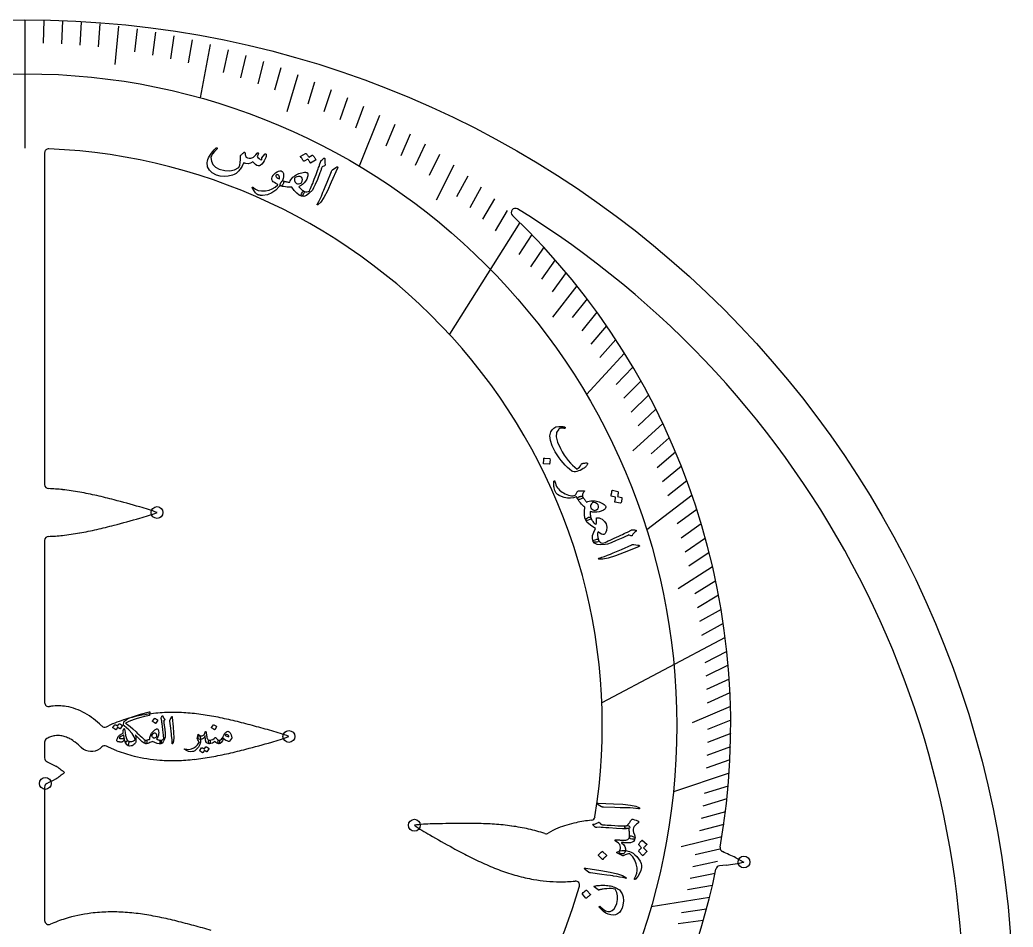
# Model space of a CAD drawing. Header units: millimetres. Extents: x -60 to 60, y -60 to 60.
# Drawn here: x -0.3 to 60, y 4.9 to 60 of the extents above; entities that cross this region are included whole.
import ezdxf

# ---------------------------------------------------------------- set-up
doc = ezdxf.new("R2010")
doc.units = ezdxf.units.MM
for name, color, linetype in [('CUT_INNER', 6, 'Continuous'), ('CUT_OUTER', 1, 'Continuous'), ('ENGRAVE', 7, 'Continuous'), ('ENGRAVE_FINE', 8, 'Continuous'), ('TEXT', 5, 'Continuous')]:
    doc.layers.add(name, color=color, linetype=linetype)

msp = doc.modelspace()

# ---------------------------------------------------------------- linework, layer by layer
at = {"layer": 'CUT_INNER'}
for points in [[(1.2, 51.92), (1.2, 31.784)], [(1.2, 28.386), (1.2, 18.548)], [(4.635, 17.152), (4.664, 17.123)], [(4.954, 17.077), (5.069, 17.135)], [(1.2, 16.141), (1.2, 15.182)], [(3.428, 15.817), (3.424, 15.821)], [(5.591, 15.621), (5.077, 15.834), (5.069, 15.838), (4.954, 15.896)], [(1.361, 14.948), (1.874, 14.688), (1.879, 14.685)], [(1.2, 13.416), (1.2, 5.314)], [(43.171, 9.121), (43.65, 8.864), (43.655, 8.861)], [(42.573, 8.678), (42.172, 8.626)]]:
    msp.add_lwpolyline(points, dxfattribs=at)
for centre, radius, start, end in [((1.45, 51.92), 0.25, 87.71484, 180), ((0, 17.146), 35.054, 350.90759, 87.61338), ((29.78, 48.308), 0.25, 58.18359, 226.23047), ((0, 0), 57, 356.13355, 58.34709), ((0.001, 17.146), 42.853, 350.08117, 46.30094), ((1.45, 31.784), 0.25, 180, 267.31885), ((1.125, 21.41), 10.13, 83.41157, 88.22559), ((0.548, 15.781), 15.787, 79.85011, 83.67517), ((-0.571, 9.535), 22.133, 77.09459, 79.85022), ((-3.528, -3.395), 35.397, 75.36449, 77.10272), ((-13.041, -39.692), 72.92, 74.06346, 75.33848), ((4.674, 21.594), 9.127, 68.47737, 75.36249), ((-11.97, 95.946), 68.86, 284.62262, 285.97289), ((4.671, 38.584), 9.136, 284.63424, 291.52094), ((-0.566, 50.61), 22.108, 280.13877, 282.90049), ((-3.52, 63.531), 35.362, 282.89233, 284.63395), ((1.45, 28.386), 0.25, 92.68115, 180), ((1.125, 38.745), 10.114, 271.77303, 276.56737), ((0.55, 44.371), 15.77, 276.30534, 280.13886), ((1.45, 18.548), 0.25, 180, 281.36472), ((1.751, 17.068), 1.26, 96.44498, 101.53175), ((2.015, 15.327), 3.02, 80.50577, 97.71281), ((1.977, 15.107), 3.244, 69.82684, 80.47906), ((1.806, 14.648), 3.733, 60.43645, 69.79708), ((1.404, 13.94), 4.548, 52.52104, 60.42873), ((0.721, 13.044), 5.675, 46.38368, 52.55797), ((8.648, 9.24), 8.669, 106.95333, 114.38562), ((8.877, 8.504), 9.44, 97.25497, 106.98196), ((8.952, 7.898), 10.05, 91.27803, 97.24452), ((8.977, 6.599), 11.349, 85.98873, 91.25772), ((8.8, 4.11), 13.845, 81.6334, 85.97577), ((8.13, -0.434), 18.438, 78.33809, 81.62943), ((6.311, -9.259), 27.448, 76.10963, 78.34206), ((4.841, 17.3), 0.25, 225.0589, 296.91175), ((1.487, -28.814), 47.589, 74.82827, 76.1237), ((-6.262, -57.647), 77.446, 74.07594, 74.87841), ((1.45, 16.141), 0.25, 116.67893, 180), ((2.1, 14.949), 1.608, 109.59815, 118.28821), ((2.05, 15.114), 1.435, 99.28339, 109.94799), ((2.015, 15.318), 1.228, 81.94992, 99.18603), ((1.986, 15.142), 1.407, 70.84318, 81.81367), ((1.832, 14.702), 1.873, 61.08236, 70.79584), ((1.446, 14.002), 2.672, 52.9133, 61.09578), ((12.677, 24.986), 9.136, 284.63424, 291.52094), ((12.68, 7.996), 9.127, 68.47737, 75.36249), ((0.587, 12.872), 4.092, 46.11468, 52.86165), ((4.029, 16.487), 0.9, 228.08375, 306.22439), ((4.133, 16.359), 0.736, 305.60407, 316.18444), ((4.841, 15.673), 0.25, 63.08825, 135.0589), ((4.486, 49.932), 35.362, 282.89233, 284.63395), ((-3.964, 82.347), 68.86, 284.62262, 285.97289), ((1.45, 15.182), 0.25, 180, 241.89444), ((8.803, 24.188), 9.149, 249.44947, 256.29316), ((8.899, 24.583), 9.556, 256.29446, 265.80741), ((8.928, 27.42), 12.396, 271.45891, 276.29686), ((8.556, 30.773), 15.77, 276.30534, 280.13886), ((7.44, 37.012), 22.108, 280.13877, 282.90049), ((-2804.579, -5923.109), 6567.635, 64.7076199, 64.7079005), ((-2.419, 8.334), 7.669, 51.06273, 55.91101), ((8.978, 25.6), 10.576, 265.78243, 271.44162), ((-3.221, 23.31), 10.692, 295.20608, 298.48825), ((-1.758, 19.37), 6.558, 303.67826, 309.348), ((1.45, 13.416), 0.25, 118.10556, 180), ((34.367, 11.645), 0.25, 276.94079, 351.03516), ((24.835, 2.027), 9.148, 90.57398, 97.45201), ((28.96, 18.52), 9.127, 234.41451, 241.29997), ((27.039, -57.648), 68.86, 90.56012, 91.91039), ((26.718, -24.151), 35.362, 88.82983, 90.57145), ((26.992, -10.9), 22.108, 86.07627, 88.83799), ((27.426, -4.576), 15.77, 82.24284, 86.07636), ((27.879, -1.234), 12.396, 77.39641, 82.23436), ((28.297, 0.64), 10.477, 71.77096, 77.3923), ((35.215, 4.882), 6.686, 115.29437, 120.96412), ((34.993, 3.968), 7.441, 101.84445, 110.73036), ((35.168, 3.448), 7.986, 95.53544, 102.309), ((61.035, 73.665), 72.92, 240.00096, 241.27598), ((31.647, 10.83), 0.25, 253.15411, 300.88531), ((42.988, 40.767), 35.397, 241.30199, 243.04022), ((42.46, 9.721), 0.25, 169.98519, 245.83961), ((36.977, 28.943), 22.133, 243.03209, 245.78772), ((25.882, -27.657), 40.639, 64.82316, 66.08288), ((34.375, 23.156), 15.787, 245.78761, 249.61267), ((42.203, 8.378), 0.25, 97.28539, 168.22266), ((41.586, 17.77), 9.146, 276.19869, 283.07791), ((0.001, 17.145), 42.854, 271.92695, 348.26544), ((33.196, 19.989), 12.408, 249.62106, 254.44958), ((32.704, 18.232), 10.583, 254.46676, 260.11785), ((0, 17.145), 35.054, 272.38655, 343.84304), ((32.538, 17.292), 9.629, 260.12734, 269.56409), ((32.556, 15.609), 7.946, 269.34316, 276.16108), ((33.43, 7.46), 0.25, 344.00391, 94.73438), ((5.202, -3.612), 9.44, 97.25497, 106.98196), ((5.278, -4.217), 10.05, 91.27803, 97.24452), ((5.303, -5.516), 11.349, 85.98873, 91.25772), ((5.125, -8.006), 13.845, 81.6334, 85.97577), ((4.455, -12.55), 18.438, 78.33809, 81.62943), ((2.636, -21.374), 27.448, 76.10963, 78.34206), ((1.45, 5.314), 0.25, 180, 292.47879), ((4.596, -1.766), 7.497, 106.66841, 114.00626), ((-2.188, -40.929), 47.589, 74.82827, 76.1237), ((-9.936, -69.763), 77.446, 74.07594, 74.87841)]:
    msp.add_arc(centre, radius, start, end, dxfattribs=at)
at = {"layer": 'CUT_OUTER'}
msp.add_circle((0, 0), 60, dxfattribs=at)
at = {"layer": 'ENGRAVE'}
for points in [[(0, 60), (0, 52.2)], [(11.254, 58.496), (10.633, 55.269)], [(21.526, 54.202), (20.302, 51.12)], [(30.049, 47.7), (25.771, 40.908)], [(36.402, 39.759), (34.097, 37.242)], [(40.503, 31.147), (37.752, 29.032)], [(42.519, 22.498), (35.027, 18.534)], [(42.758, 14.263), (39.375, 13.134)], [(41.566, 6.717), (38.019, 6.144)]]:
    msp.add_lwpolyline(points, dxfattribs=at)
for centre, radius in [((0, 17.145), 39.579), ((8.024, 30.085), 0.36), ((16.03, 16.487), 0.36), ((1.241, 13.634), 0.36), ((23.648, 11.097), 0.36), ((43.656, 8.861), 0.36)]:
    msp.add_circle(centre, radius, dxfattribs=at)
at = {"layer": 'ENGRAVE_FINE'}
for points in [[(1.143, 59.985), (1.116, 58.581)], [(2.284, 59.939), (2.23, 58.536)], [(3.423, 59.863), (3.343, 58.461)], [(4.559, 59.757), (4.452, 58.356)], [(5.691, 59.62), (5.469, 57.289)], [(6.818, 59.454), (6.658, 58.058)], [(7.939, 59.258), (7.752, 57.865)], [(9.053, 59.033), (8.839, 57.642)], [(10.158, 58.779), (9.918, 57.392)], [(12.341, 58.185), (12.048, 56.806)], [(13.416, 57.846), (13.098, 56.472)], [(14.48, 57.48), (14.135, 56.111)], [(15.53, 57.087), (15.16, 55.724)], [(16.568, 56.668), (15.907, 54.407)], [(17.591, 56.223), (17.169, 54.873)], [(18.599, 55.754), (18.151, 54.411)], [(19.591, 55.26), (19.118, 53.924)], [(20.567, 54.742), (20.068, 53.414)], [(22.466, 53.639), (21.917, 52.328)], [(23.389, 53.055), (22.815, 51.752)], [(24.293, 52.45), (23.694, 51.157)], [(25.177, 51.825), (24.553, 50.541)], [(26.041, 51.181), (24.961, 49.058)], [(26.885, 50.518), (26.213, 49.255)], [(27.708, 49.838), (27.012, 48.586)], [(28.51, 49.141), (27.79, 47.9)], [(29.29, 48.428), (28.547, 47.199)], [(30.786, 46.957), (29.996, 45.753)], [(31.501, 46.201), (30.688, 45.009)], [(32.193, 45.432), (31.358, 44.254)], [(32.862, 44.651), (32.005, 43.486)], [(33.509, 43.859), (32.042, 41.939)], [(34.134, 43.057), (33.232, 41.92)], [(34.735, 42.245), (33.812, 41.123)], [(35.314, 41.424), (34.369, 40.317)], [(35.869, 40.595), (34.904, 39.503)], [(36.913, 38.916), (35.906, 37.855)], [(37.4, 38.068), (36.374, 37.023)], [(37.865, 37.214), (36.819, 36.186)], [(38.308, 36.356), (37.242, 35.344)], [(38.728, 35.493), (36.918, 33.834)], [(39.126, 34.628), (38.023, 33.651)], [(39.503, 33.76), (38.38, 32.801)], [(39.857, 32.89), (38.717, 31.949)], [(40.191, 32.019), (39.032, 31.096)], [(40.794, 30.275), (39.601, 29.39)], [(41.064, 29.403), (39.855, 28.537)], [(41.314, 28.532), (40.088, 27.686)], [(41.544, 27.663), (40.302, 26.836)], [(41.754, 26.795), (39.655, 25.448)], [(41.945, 25.929), (40.672, 25.142)], [(42.116, 25.066), (40.828, 24.3)], [(42.269, 24.206), (40.967, 23.461)], [(42.403, 23.35), (41.087, 22.625)], [(42.617, 21.65), (41.274, 20.968)], [(42.698, 20.807), (41.342, 20.146)], [(42.761, 19.968), (41.393, 19.329)], [(42.808, 19.135), (41.428, 18.518)], [(42.839, 18.308), (40.514, 17.314)], [(42.853, 17.486), (41.45, 16.913)], [(42.852, 16.67), (41.438, 16.12)], [(42.835, 15.861), (41.411, 15.334)], [(42.804, 15.059), (41.37, 14.554)], [(42.697, 13.474), (41.244, 13.015)], [(42.623, 12.692), (41.161, 12.257)], [(42.535, 11.918), (41.065, 11.506)], [(42.433, 11.151), (40.956, 10.763)], [(42.319, 10.392), (39.84, 9.784)], [(42.193, 9.641), (40.702, 9.3)], [(42.053, 8.898), (40.556, 8.581)], [(41.903, 8.163), (40.4, 7.87)], [(41.74, 7.436), (40.232, 7.167)], [(41.382, 6.007), (39.864, 5.787)], [(41.186, 5.305), (39.665, 5.109)]]:
    msp.add_lwpolyline(points, dxfattribs=at)
at = {"layer": 'TEXT'}
for points in [[(14.563, 51.847), (14.576, 51.86), (14.588, 51.867), (14.601, 51.87), (14.613, 51.867), (14.627, 51.859), (14.638, 51.848), (14.645, 51.835), (14.648, 51.82), (14.649, 51.768), (14.641, 51.708), (14.622, 51.64), (14.593, 51.564), (14.534, 51.445), (14.462, 51.339), (14.377, 51.245), (14.28, 51.163), (14.252, 51.146), (14.224, 51.135), (14.196, 51.13), (14.169, 51.132), (14.082, 51.162), (13.997, 51.215), (13.914, 51.291), (13.831, 51.389), (13.694, 51.303), (13.557, 51.264), (13.421, 51.272), (13.285, 51.326), (13.251, 51.253), (13.217, 51.184), (13.182, 51.119), (13.147, 51.057), (13.11, 50.999), (13.072, 50.943), (13.033, 50.89), (12.993, 50.84), (12.912, 50.752), (12.819, 50.678), (12.715, 50.617), (12.6, 50.57), (12.35, 50.507), (12.105, 50.487), (11.864, 50.511), (11.626, 50.577), (11.375, 50.705), (11.199, 50.873), (11.097, 51.082), (11.069, 51.333), (11.081, 51.417), (11.109, 51.511), (11.153, 51.616), (11.213, 51.731), (11.29, 51.854), (11.383, 51.977), (11.491, 52.102), (11.616, 52.227), (11.625, 52.234), (11.635, 52.238), (11.645, 52.239), (11.655, 52.237), (11.665, 52.233), (11.673, 52.228), (11.679, 52.221), (11.683, 52.212), (11.684, 52.202), (11.682, 52.192), (11.677, 52.182), (11.669, 52.173), (11.508, 52.006), (11.393, 51.862), (11.323, 51.742), (11.299, 51.648), (11.32, 51.413), (11.409, 51.218), (11.566, 51.062), (11.791, 50.943), (12.13, 50.847), (12.442, 50.832), (12.727, 50.897), (12.988, 51.044), (13.042, 51.185), (13.076, 51.343), (13.091, 51.518), (13.086, 51.709), (13.083, 51.729), (13.085, 51.746), (13.089, 51.76), (13.097, 51.77), (13.13, 51.802), (13.162, 51.832), (13.193, 51.86), (13.222, 51.886), (13.248, 51.909), (13.273, 51.929), (13.295, 51.947), (13.315, 51.961), (13.326, 51.967), (13.335, 51.967), (13.342, 51.962), (13.349, 51.952), (13.351, 51.946), (13.355, 51.936), (13.359, 51.923), (13.364, 51.906), (13.369, 51.887), (13.374, 51.864), (13.379, 51.838), (13.383, 51.81), (13.394, 51.754), (13.405, 51.712), (13.416, 51.685), (13.427, 51.671), (13.516, 51.628), (13.613, 51.607), (13.72, 51.61), (13.837, 51.635), (13.886, 51.663), (13.946, 51.717), (14.017, 51.798), (14.097, 51.905), (14.105, 51.915), (14.115, 51.922), (14.126, 51.926), (14.14, 51.928), (14.152, 51.928), (14.162, 51.925), (14.171, 51.92), (14.179, 51.912), (14.184, 51.885), (14.172, 51.842), (14.144, 51.783), (14.1, 51.708), (14.153, 51.636), (14.217, 51.576), (14.292, 51.529), (14.378, 51.495), (14.388, 51.521), (14.393, 51.543), (14.394, 51.561), (14.391, 51.575), (14.387, 51.589), (14.386, 51.602), (14.389, 51.613), (14.395, 51.623)], [(17.448, 51.78), (17.455, 51.782), (17.462, 51.781), (17.471, 51.778), (17.48, 51.772), (17.508, 51.742), (17.535, 51.711), (17.56, 51.68), (17.583, 51.648), (17.605, 51.614), (17.625, 51.58), (17.643, 51.544), (17.66, 51.507), (17.662, 51.497), (17.66, 51.489), (17.656, 51.481), (17.648, 51.475), (17.349, 51.305), (17.343, 51.304), (17.336, 51.307), (17.329, 51.315), (17.321, 51.328), (17.317, 51.338), (17.309, 51.353), (17.297, 51.372), (17.282, 51.397), (17.262, 51.426), (17.239, 51.461), (17.212, 51.501), (17.181, 51.546), (16.949, 51.413), (16.94, 51.41), (16.931, 51.412), (16.923, 51.42), (16.916, 51.434), (16.909, 51.445), (16.898, 51.463), (16.884, 51.487), (16.865, 51.517), (16.842, 51.554), (16.814, 51.597), (16.781, 51.647), (16.742, 51.703), (16.739, 51.711), (16.739, 51.717), (16.743, 51.722), (16.749, 51.725), (17.043, 51.888), (17.049, 51.89), (17.057, 51.89), (17.065, 51.887), (17.075, 51.881), (17.1, 51.857), (17.123, 51.833), (17.145, 51.806), (17.165, 51.779), (17.184, 51.752), (17.201, 51.723), (17.217, 51.694), (17.232, 51.664)], [(17.996, 51.468), (18.048, 51.51), (18.089, 51.544), (18.119, 51.569), (18.138, 51.586), (18.151, 51.595), (18.164, 51.601), (18.177, 51.601), (18.189, 51.597), (18.201, 51.588), (18.208, 51.576), (18.212, 51.561), (18.21, 51.543), (18.201, 51.456), (18.202, 51.373), (18.212, 51.295), (18.231, 51.22), (18.235, 51.197), (18.229, 51.177), (18.213, 51.16), (18.187, 51.145), (18.055, 51.083), (18.036, 51.034), (18.017, 50.986), (17.998, 50.938), (17.98, 50.892), (17.962, 50.846), (17.945, 50.801), (17.928, 50.757), (17.912, 50.714), (17.759, 50.316), (17.631, 50.008), (17.529, 49.793), (17.452, 49.668), (17.264, 49.467), (17.091, 49.337), (16.932, 49.278), (16.787, 49.29), (16.783, 49.291), (16.78, 49.293), (16.777, 49.295), (16.774, 49.297), (16.764, 49.325), (16.774, 49.375), (16.803, 49.445), (16.852, 49.536), (16.873, 49.569), (16.895, 49.589), (16.919, 49.596), (16.944, 49.591), (17.037, 49.564), (17.123, 49.557), (17.202, 49.572), (17.275, 49.608), (17.309, 49.679), (17.346, 49.762), (17.386, 49.854), (17.429, 49.958), (17.474, 50.072), (17.522, 50.196), (17.573, 50.33), (17.626, 50.473), (17.679, 50.614), (17.727, 50.74), (17.768, 50.852), (17.804, 50.951), (17.834, 51.035), (17.86, 51.105), (17.88, 51.16), (17.896, 51.201), (17.961, 51.41), (17.97, 51.429), (17.978, 51.446), (17.987, 51.459), (17.996, 51.468)], [(15.449, 49.908), (15.239, 49.663), (14.999, 49.488), (14.729, 49.381), (14.43, 49.342), (14.391, 49.342), (14.352, 49.343), (14.315, 49.345), (14.279, 49.349), (14.245, 49.354), (14.212, 49.361), (14.181, 49.369), (14.151, 49.379), (14.085, 49.42), (14.008, 49.5), (13.919, 49.618), (13.818, 49.773), (13.809, 49.793), (13.806, 49.81), (13.808, 49.824), (13.817, 49.835), (13.829, 49.841), (13.841, 49.841), (13.854, 49.835), (13.867, 49.822), (13.993, 49.71), (14.157, 49.639), (14.361, 49.609), (14.606, 49.619), (14.821, 49.66), (15.018, 49.733), (15.198, 49.838), (15.358, 49.975), (15.361, 49.982), (15.361, 49.987), (15.36, 49.993), (15.356, 49.997), (15.244, 50.058), (15.152, 50.117), (15.08, 50.175), (15.028, 50.232), (14.997, 50.297), (14.992, 50.37), (15.014, 50.451), (15.061, 50.54), (15.068, 50.551), (15.076, 50.562), (15.085, 50.574), (15.094, 50.585), (15.103, 50.596), (15.114, 50.609), (15.125, 50.621), (15.136, 50.634), (15.221, 50.714), (15.307, 50.773), (15.394, 50.812), (15.482, 50.829), (15.562, 50.824), (15.624, 50.795), (15.668, 50.742), (15.693, 50.664), (15.703, 50.569), (15.696, 50.467), (15.672, 50.358), (15.632, 50.243), (15.639, 50.24), (15.645, 50.237), (15.652, 50.235), (15.658, 50.233), (15.665, 50.23), (15.671, 50.228), (15.678, 50.225), (15.684, 50.222), (15.705, 50.206), (15.716, 50.183), (15.717, 50.153), (15.708, 50.115), (15.693, 50.076), (15.674, 50.038), (15.652, 50.002), (15.625, 49.966), (15.598, 49.937), (15.574, 49.918), (15.554, 49.91), (15.537, 49.912), (15.474, 49.942), (15.47, 49.936), (15.465, 49.928), (15.458, 49.919), (15.449, 49.908)], [(17.124, 50.725), (17.129, 50.723), (17.133, 50.72), (17.137, 50.718), (17.14, 50.715), (17.143, 50.712), (17.146, 50.709), (17.149, 50.706), (17.151, 50.703), (17.173, 50.653), (17.182, 50.597), (17.179, 50.534), (17.162, 50.464), (17.111, 50.332), (17.043, 50.212), (16.958, 50.106), (16.858, 50.013), (16.832, 49.993), (16.806, 49.972), (16.778, 49.953), (16.75, 49.933), (16.72, 49.914), (16.69, 49.896), (16.66, 49.877), (16.628, 49.86), (16.67, 49.816), (16.711, 49.776), (16.751, 49.737), (16.791, 49.702), (16.83, 49.669), (16.869, 49.64), (16.907, 49.614), (16.944, 49.591), (16.956, 49.578), (16.959, 49.556), (16.954, 49.526), (16.94, 49.486), (16.896, 49.391), (16.856, 49.327), (16.82, 49.293), (16.787, 49.29), (16.646, 49.364), (16.503, 49.479), (16.356, 49.635), (16.204, 49.832), (16.121, 49.833), (16.03, 49.838), (15.931, 49.846), (15.824, 49.858), (15.718, 49.873), (15.635, 49.886), (15.573, 49.9), (15.534, 49.913), (15.517, 49.927), (15.508, 49.949), (15.505, 49.979), (15.509, 50.017), (15.514, 50.038), (15.52, 50.058), (15.527, 50.077), (15.536, 50.096), (15.546, 50.114), (15.557, 50.132), (15.568, 50.15), (15.58, 50.167), (15.606, 50.197), (15.632, 50.216), (15.656, 50.224), (15.679, 50.22), (15.732, 50.206), (15.784, 50.193), (15.834, 50.182), (15.884, 50.171), (15.933, 50.161), (15.982, 50.152), (16.031, 50.144), (16.079, 50.137), (16.11, 50.216), (16.153, 50.293), (16.209, 50.367), (16.277, 50.439), (16.34, 50.493), (16.408, 50.543), (16.479, 50.587), (16.554, 50.627), (16.633, 50.662), (16.718, 50.692), (16.807, 50.717), (16.901, 50.737), (16.972, 50.745), (17.032, 50.746), (17.083, 50.74), (17.124, 50.725)], [(18.878, 51.035), (18.945, 51.077), (18.983, 51.084), (18.993, 51.054), (18.974, 50.989), (18.6, 50.139), (18.366, 49.619), (18.153, 49.219), (17.962, 48.937), (17.792, 48.775), (17.773, 48.764), (17.758, 48.761), (17.749, 48.765), (17.746, 48.775), (17.745, 48.788), (17.748, 48.802), (17.755, 48.819), (17.764, 48.838), (17.844, 48.98), (17.922, 49.135), (17.999, 49.303), (18.073, 49.482), (18.094, 49.529), (18.147, 49.655), (18.233, 49.861), (18.352, 50.148), (18.609, 50.787), (18.625, 50.819), (18.643, 50.848), (18.663, 50.872), (18.685, 50.891)], [(15.467, 50.366), (15.46, 50.445), (15.442, 50.508), (15.411, 50.553), (15.369, 50.582), (15.338, 50.587), (15.308, 50.587), (15.279, 50.581), (15.251, 50.569), (15.24, 50.561), (15.234, 50.55), (15.233, 50.536), (15.236, 50.518), (15.257, 50.471), (15.298, 50.426), (15.359, 50.385), (15.441, 50.345), (15.45, 50.343), (15.457, 50.346), (15.463, 50.353), (15.467, 50.366)], [(16.789, 50.446), (16.707, 50.482), (16.616, 50.49), (16.517, 50.47), (16.408, 50.422), (16.383, 50.4), (16.368, 50.365), (16.365, 50.317), (16.372, 50.254), (16.39, 50.19), (16.416, 50.138), (16.45, 50.097), (16.493, 50.067), (16.548, 50.05), (16.614, 50.048), (16.692, 50.06), (16.781, 50.087), (16.834, 50.202), (16.853, 50.3), (16.838, 50.382), (16.789, 50.446)], [(34.156, 33.027), (34.138, 32.99), (34.116, 32.954), (34.09, 32.918), (34.06, 32.883), (34.027, 32.849), (33.99, 32.816), (33.949, 32.783), (33.905, 32.751), (33.814, 32.694), (33.719, 32.646), (33.62, 32.609), (33.518, 32.581), (33.423, 32.566), (33.34, 32.565), (33.271, 32.579), (33.215, 32.606), (33.075, 32.711), (32.939, 32.827), (32.807, 32.954), (32.678, 33.093), (32.553, 33.243), (32.432, 33.406), (32.314, 33.58), (32.201, 33.766), (32.016, 34.129), (31.909, 34.451), (31.881, 34.735), (31.934, 34.981), (32.008, 35.112), (32.112, 35.212), (32.245, 35.28), (32.408, 35.316), (32.446, 35.318), (32.486, 35.318), (32.528, 35.317), (32.572, 35.313), (32.617, 35.308), (32.665, 35.3), (32.714, 35.291), (32.765, 35.279), (32.781, 35.274), (32.793, 35.267), (32.801, 35.257), (32.806, 35.245), (32.807, 35.235), (32.806, 35.226), (32.801, 35.216), (32.792, 35.207), (32.784, 35.2), (32.774, 35.196), (32.763, 35.194), (32.751, 35.197), (32.701, 35.207), (32.652, 35.213), (32.603, 35.216), (32.555, 35.215), (32.512, 35.209), (32.473, 35.197), (32.44, 35.179), (32.411, 35.156), (32.281, 34.95), (32.256, 34.684), (32.333, 34.359), (32.511, 33.972), (32.626, 33.768), (32.744, 33.578), (32.865, 33.402), (32.991, 33.239), (33.12, 33.09), (33.254, 32.955), (33.393, 32.832), (33.536, 32.722), (33.6, 32.769), (33.663, 32.838), (33.726, 32.928), (33.787, 33.041), (33.795, 33.047), (33.812, 33.054), (33.838, 33.063), (33.872, 33.072), (33.876, 33.072), (33.88, 33.072), (33.882, 33.073), (33.884, 33.074), (33.933, 33.083), (33.989, 33.089), (34.053, 33.093), (34.125, 33.093), (34.148, 33.09), (34.161, 33.077), (34.164, 33.056), (34.156, 33.027)], [(31.856, 33.362), (31.863, 33.36), (31.868, 33.356), (31.873, 33.349), (31.876, 33.34), (31.882, 33.263), (31.88, 33.187), (31.869, 33.112), (31.851, 33.037), (31.847, 33.029), (31.841, 33.023), (31.834, 33.021), (31.826, 33.021), (31.493, 33.044), (31.484, 33.047), (31.479, 33.053), (31.478, 33.063), (31.48, 33.078), (31.482, 33.09), (31.485, 33.11), (31.489, 33.136), (31.493, 33.169), (31.498, 33.21), (31.503, 33.258), (31.508, 33.314), (31.513, 33.378), (31.515, 33.387), (31.518, 33.393), (31.523, 33.396), (31.53, 33.395)], [(33.602, 31.393), (33.925, 31.404), (33.952, 31.401), (33.968, 31.394), (33.972, 31.383), (33.965, 31.367), (33.928, 31.318), (33.898, 31.272), (33.875, 31.23), (33.858, 31.193), (33.848, 31.155), (33.846, 31.117), (33.851, 31.079), (33.863, 31.041), (33.868, 31.001), (33.85, 30.963), (33.809, 30.928), (33.743, 30.895), (33.673, 30.873), (33.618, 30.868), (33.576, 30.881), (33.549, 30.912), (33.536, 30.939), (33.524, 30.967), (33.513, 30.996), (33.502, 31.025), (33.499, 31.029), (33.493, 31.032), (33.485, 31.034), (33.474, 31.034), (33.302, 30.983), (33.123, 30.961), (32.939, 30.967), (32.748, 30.999), (32.572, 31.05), (32.432, 31.111), (32.328, 31.183), (32.26, 31.265), (32.214, 31.351), (32.177, 31.431), (32.15, 31.507), (32.133, 31.579), (32.128, 31.615), (32.123, 31.655), (32.12, 31.698), (32.117, 31.743), (32.115, 31.792), (32.114, 31.844), (32.116, 31.898), (32.119, 31.956), (32.119, 31.971), (32.121, 31.982), (32.126, 31.992), (32.133, 31.998), (32.142, 32.006), (32.151, 32.009), (32.159, 32.01), (32.166, 32.006), (32.174, 32.001), (32.179, 31.994), (32.183, 31.985), (32.185, 31.975), (32.211, 31.861), (32.244, 31.759), (32.285, 31.669), (32.335, 31.59), (32.395, 31.517), (32.462, 31.449), (32.536, 31.386), (32.617, 31.328), (32.705, 31.275), (32.8, 31.227), (32.902, 31.183), (33.011, 31.142), (33.105, 31.117), (33.194, 31.104), (33.278, 31.101), (33.357, 31.109), (33.403, 31.135), (33.448, 31.184), (33.492, 31.255), (33.535, 31.348), (33.545, 31.366), (33.559, 31.379), (33.578, 31.388), (33.602, 31.393)], [(36.219, 31.006), (36.225, 31.003), (36.231, 30.998), (36.235, 30.99), (36.238, 30.98), (36.239, 30.938), (36.238, 30.898), (36.235, 30.857), (36.23, 30.818), (36.224, 30.779), (36.215, 30.74), (36.205, 30.701), (36.192, 30.662), (36.187, 30.654), (36.18, 30.648), (36.172, 30.646), (36.162, 30.647), (35.827, 30.722), (35.821, 30.726), (35.819, 30.733), (35.819, 30.744), (35.821, 30.758), (35.825, 30.768), (35.829, 30.785), (35.833, 30.807), (35.838, 30.835), (35.844, 30.87), (35.85, 30.911), (35.857, 30.959), (35.865, 31.014), (35.603, 31.072), (35.594, 31.076), (35.59, 31.083), (35.589, 31.094), (35.593, 31.109), (35.596, 31.122), (35.6, 31.143), (35.605, 31.17), (35.612, 31.205), (35.619, 31.248), (35.627, 31.299), (35.636, 31.358), (35.646, 31.425), (35.649, 31.433), (35.653, 31.438), (35.659, 31.439), (35.666, 31.437), (35.993, 31.36), (35.999, 31.357), (36.004, 31.352), (36.008, 31.344), (36.011, 31.333), (36.014, 31.299), (36.015, 31.264), (36.013, 31.23), (36.01, 31.197), (36.005, 31.164), (35.999, 31.131), (35.991, 31.099), (35.981, 31.067)], [(35.27, 30.445), (35.272, 30.44), (35.273, 30.435), (35.274, 30.431), (35.275, 30.427), (35.275, 30.423), (35.275, 30.419), (35.275, 30.414), (35.275, 30.41), (35.258, 30.359), (35.226, 30.311), (35.181, 30.267), (35.122, 30.226), (34.995, 30.163), (34.864, 30.121), (34.731, 30.099), (34.594, 30.098), (34.561, 30.1), (34.528, 30.103), (34.494, 30.107), (34.46, 30.112), (34.425, 30.117), (34.391, 30.124), (34.356, 30.131), (34.32, 30.139), (34.322, 30.079), (34.325, 30.021), (34.329, 29.966), (34.335, 29.913), (34.342, 29.863), (34.35, 29.815), (34.361, 29.77), (34.373, 29.728), (34.373, 29.71), (34.361, 29.692), (34.336, 29.673), (34.3, 29.653), (34.203, 29.612), (34.13, 29.591), (34.08, 29.591), (34.054, 29.611), (34, 29.76), (33.971, 29.942), (33.968, 30.156), (33.988, 30.404), (33.927, 30.461), (33.863, 30.526), (33.796, 30.599), (33.725, 30.68), (33.656, 30.761), (33.604, 30.828), (33.568, 30.879), (33.547, 30.916), (33.544, 30.937), (33.552, 30.959), (33.57, 30.983), (33.599, 31.009), (33.616, 31.021), (33.634, 31.032), (33.653, 31.041), (33.672, 31.049), (33.692, 31.056), (33.712, 31.062), (33.732, 31.067), (33.752, 31.072), (33.792, 31.076), (33.823, 31.073), (33.847, 31.063), (33.862, 31.044), (33.891, 30.999), (33.92, 30.954), (33.95, 30.912), (33.98, 30.87), (34.009, 30.83), (34.039, 30.791), (34.07, 30.752), (34.101, 30.713), (34.177, 30.751), (34.261, 30.779), (34.352, 30.797), (34.451, 30.804), (34.534, 30.801), (34.617, 30.793), (34.7, 30.778), (34.782, 30.757), (34.865, 30.729), (34.947, 30.694), (35.03, 30.652), (35.113, 30.604), (35.171, 30.563), (35.216, 30.523), (35.249, 30.484), (35.27, 30.445)], [(34.835, 30.464), (34.798, 30.546), (34.736, 30.613), (34.648, 30.665), (34.536, 30.703), (34.503, 30.704), (34.469, 30.688), (34.433, 30.654), (34.396, 30.604), (34.366, 30.544), (34.35, 30.488), (34.348, 30.434), (34.36, 30.384), (34.389, 30.334), (34.436, 30.288), (34.502, 30.244), (34.586, 30.204), (34.703, 30.253), (34.783, 30.314), (34.827, 30.384), (34.835, 30.464)], [(34.819, 28.435), (34.828, 28.38), (34.816, 28.337), (34.782, 28.307), (34.727, 28.288), (34.637, 28.277), (34.568, 28.281), (34.521, 28.299), (34.496, 28.33), (34.458, 28.497), (34.47, 28.682), (34.533, 28.884), (34.646, 29.106), (34.412, 29.256), (34.235, 29.39), (34.116, 29.508), (34.054, 29.611), (34.049, 29.651), (34.063, 29.69), (34.096, 29.729), (34.149, 29.768), (34.225, 29.802), (34.287, 29.807), (34.337, 29.782), (34.373, 29.728), (34.398, 29.675), (34.426, 29.625), (34.458, 29.577), (34.492, 29.53), (34.531, 29.486), (34.573, 29.443), (34.618, 29.403), (34.668, 29.364), (34.696, 29.443), (34.711, 29.532), (34.71, 29.63), (34.695, 29.737), (34.695, 29.748), (34.701, 29.756), (34.712, 29.764), (34.727, 29.769), (34.788, 29.772), (34.861, 29.757), (34.947, 29.725), (35.046, 29.675), (35.197, 29.549), (35.291, 29.392), (35.327, 29.205), (35.304, 28.988), (35.276, 28.89), (35.24, 28.816), (35.197, 28.768), (35.147, 28.744), (35.084, 28.745), (35.006, 28.773), (34.913, 28.827), (34.806, 28.907), (34.774, 28.814), (34.766, 28.704), (34.781, 28.577), (34.819, 28.435)], [(36.885, 29.038), (36.952, 29.031), (37.004, 29.026), (37.043, 29.023), (37.068, 29.022), (37.085, 29.02), (37.097, 29.015), (37.107, 29.006), (37.113, 28.994), (37.115, 28.98), (37.112, 28.966), (37.104, 28.953), (37.09, 28.941), (37.023, 28.885), (36.965, 28.826), (36.917, 28.763), (36.879, 28.696), (36.866, 28.677), (36.847, 28.667), (36.824, 28.666), (36.795, 28.674), (36.657, 28.721), (36.609, 28.7), (36.562, 28.679), (36.515, 28.658), (36.47, 28.637), (36.425, 28.617), (36.381, 28.597), (36.339, 28.578), (36.297, 28.558), (35.908, 28.381), (35.602, 28.251), (35.377, 28.169), (35.235, 28.134), (34.961, 28.122), (34.746, 28.151), (34.591, 28.22), (34.496, 28.33), (34.495, 28.333), (34.493, 28.337), (34.492, 28.34), (34.491, 28.344), (34.505, 28.372), (34.546, 28.4), (34.617, 28.429), (34.715, 28.46), (34.753, 28.468), (34.782, 28.467), (34.805, 28.456), (34.819, 28.435), (34.866, 28.35), (34.923, 28.286), (34.99, 28.241), (35.067, 28.215), (35.142, 28.242), (35.226, 28.275), (35.319, 28.313), (35.422, 28.357), (35.535, 28.407), (35.656, 28.462), (35.785, 28.521), (35.924, 28.587), (36.06, 28.649), (36.182, 28.707), (36.291, 28.758), (36.385, 28.803), (36.466, 28.842), (36.533, 28.874), (36.586, 28.899), (36.626, 28.917), (36.819, 29.021), (36.839, 29.029), (36.856, 29.034), (36.872, 29.037), (36.885, 29.038)], [(37.21, 28.111), (37.288, 28.094), (37.32, 28.072), (37.307, 28.044), (37.248, 28.01), (36.385, 27.666), (35.854, 27.458), (35.421, 27.322), (35.088, 27.255), (34.853, 27.258), (34.831, 27.265), (34.819, 27.272), (34.815, 27.281), (34.819, 27.291), (34.828, 27.3), (34.841, 27.308), (34.857, 27.316), (34.877, 27.323), (35.034, 27.369), (35.198, 27.424), (35.37, 27.49), (35.549, 27.566), (35.596, 27.585), (35.723, 27.638), (35.929, 27.725), (36.214, 27.846), (36.845, 28.122), (36.879, 28.134), (36.912, 28.142), (36.943, 28.145), (36.972, 28.143)], [(7.567, 17.99), (7.574, 17.99), (7.58, 17.988), (7.585, 17.986), (7.589, 17.983), (7.594, 17.977), (7.596, 17.969), (7.597, 17.959), (7.596, 17.947), (7.57, 17.782), (7.567, 17.774), (7.563, 17.768), (7.557, 17.764), (7.548, 17.761), (7.284, 17.697), (7.043, 17.634), (6.827, 17.574), (6.634, 17.514), (6.465, 17.456), (6.32, 17.4), (6.199, 17.345), (6.102, 17.292), (6.236, 17.209), (6.389, 17.093), (6.559, 16.943), (6.747, 16.759), (6.825, 16.682), (6.909, 16.603), (6.997, 16.521), (7.091, 16.436), (7.18, 16.361), (7.25, 16.305), (7.304, 16.271), (7.34, 16.257), (7.377, 16.241), (7.395, 16.207), (7.394, 16.155), (7.374, 16.085), (7.365, 16.066), (7.357, 16.053), (7.348, 16.045), (7.34, 16.042), (7.252, 16.074), (7.123, 16.17), (6.954, 16.33), (6.745, 16.553), (6.732, 16.561), (6.724, 16.562), (6.719, 16.559), (6.719, 16.551), (6.734, 16.439), (6.744, 16.342), (6.746, 16.26), (6.742, 16.192), (6.73, 16.149), (6.713, 16.109), (6.693, 16.074), (6.668, 16.042), (6.619, 15.992), (6.565, 15.954), (6.508, 15.927), (6.446, 15.91), (6.377, 15.904), (6.316, 15.909), (6.264, 15.928), (6.219, 15.958), (6.173, 16.008), (6.146, 16.056), (6.138, 16.102), (6.15, 16.147), (6.178, 16.195), (6.207, 16.222), (6.238, 16.23), (6.269, 16.219), (6.317, 16.194), (6.369, 16.18), (6.424, 16.176), (6.484, 16.183), (6.544, 16.2), (6.597, 16.226), (6.645, 16.262), (6.688, 16.307), (6.635, 16.472), (6.507, 16.664), (6.303, 16.882), (6.023, 17.127), (6.002, 17.15), (5.989, 17.177), (5.984, 17.208), (5.987, 17.244), (6, 17.315), (6.013, 17.369), (6.027, 17.406), (6.04, 17.426), (6.259, 17.568), (6.586, 17.709), (7.019, 17.849), (7.56, 17.988), (7.561, 17.988), (7.562, 17.988), (7.563, 17.988), (7.564, 17.989), (7.564, 17.989), (7.565, 17.99), (7.566, 17.99), (7.567, 17.99)], [(7.871, 17.584), (7.874, 17.587), (7.878, 17.588), (7.883, 17.589), (7.89, 17.588), (7.936, 17.57), (7.98, 17.547), (8.021, 17.519), (8.06, 17.488), (8.063, 17.483), (8.065, 17.479), (8.065, 17.474), (8.062, 17.469), (7.95, 17.287), (7.946, 17.283), (7.94, 17.282), (7.934, 17.284), (7.926, 17.29), (7.919, 17.294), (7.908, 17.302), (7.894, 17.311), (7.876, 17.323), (7.853, 17.337), (7.826, 17.354), (7.794, 17.373), (7.758, 17.395), (7.754, 17.398), (7.751, 17.402), (7.751, 17.406), (7.754, 17.409)], [(8.284, 17.619), (8.3, 17.659), (8.313, 17.689), (8.322, 17.712), (8.327, 17.727), (8.332, 17.736), (8.337, 17.743), (8.344, 17.747), (8.351, 17.749), (8.36, 17.747), (8.367, 17.743), (8.373, 17.735), (8.377, 17.725), (8.397, 17.674), (8.421, 17.627), (8.449, 17.586), (8.48, 17.55), (8.489, 17.539), (8.492, 17.526), (8.488, 17.511), (8.478, 17.495), (8.425, 17.421), (8.429, 17.388), (8.432, 17.355), (8.436, 17.323), (8.44, 17.292), (8.443, 17.261), (8.447, 17.231), (8.45, 17.201), (8.454, 17.172), (8.487, 16.904), (8.507, 16.695), (8.514, 16.543), (8.509, 16.451), (8.464, 16.283), (8.405, 16.158), (8.332, 16.078), (8.246, 16.042), (8.244, 16.042), (8.241, 16.042), (8.239, 16.042), (8.236, 16.042), (8.222, 16.055), (8.213, 16.086), (8.209, 16.134), (8.21, 16.2), (8.212, 16.224), (8.219, 16.241), (8.23, 16.253), (8.246, 16.257), (8.307, 16.269), (8.357, 16.291), (8.398, 16.323), (8.428, 16.365), (8.426, 16.415), (8.422, 16.472), (8.417, 16.535), (8.41, 16.606), (8.401, 16.683), (8.392, 16.767), (8.38, 16.857), (8.368, 16.953), (8.357, 17.047), (8.346, 17.132), (8.336, 17.207), (8.327, 17.273), (8.32, 17.329), (8.314, 17.376), (8.309, 17.413), (8.306, 17.44), (8.282, 17.576), (8.281, 17.59), (8.281, 17.602), (8.282, 17.611), (8.284, 17.619)], [(8.877, 17.643), (8.9, 17.688), (8.918, 17.703), (8.932, 17.69), (8.942, 17.648), (8.997, 17.063), (9.029, 16.703), (9.037, 16.416), (9.019, 16.201), (8.975, 16.059), (8.967, 16.047), (8.96, 16.041), (8.954, 16.04), (8.949, 16.044), (8.945, 16.051), (8.942, 16.06), (8.94, 16.072), (8.939, 16.085), (8.939, 16.189), (8.934, 16.298), (8.925, 16.414), (8.911, 16.537), (8.907, 16.569), (8.898, 16.655), (8.882, 16.796), (8.86, 16.991), (8.808, 17.424), (8.807, 17.447), (8.808, 17.468), (8.811, 17.487), (8.817, 17.505)], [(5.712, 17.249), (5.715, 17.252), (5.72, 17.254), (5.725, 17.254), (5.731, 17.254), (5.755, 17.245), (5.778, 17.235), (5.8, 17.225), (5.821, 17.213), (5.842, 17.201), (5.862, 17.187), (5.882, 17.172), (5.901, 17.156), (5.905, 17.151), (5.907, 17.146), (5.906, 17.14), (5.904, 17.134), (5.789, 16.953), (5.786, 16.95), (5.781, 16.95), (5.775, 16.953), (5.767, 16.957), (5.762, 16.962), (5.753, 16.968), (5.742, 16.976), (5.727, 16.985), (5.708, 16.996), (5.686, 17.009), (5.66, 17.024), (5.631, 17.041), (5.54, 16.9), (5.536, 16.896), (5.531, 16.895), (5.524, 16.897), (5.516, 16.902), (5.51, 16.907), (5.499, 16.914), (5.484, 16.924), (5.466, 16.936), (5.444, 16.95), (5.417, 16.967), (5.385, 16.986), (5.349, 17.008), (5.345, 17.011), (5.344, 17.015), (5.344, 17.018), (5.347, 17.022), (5.464, 17.196), (5.467, 17.199), (5.471, 17.201), (5.476, 17.202), (5.483, 17.201), (5.503, 17.195), (5.522, 17.187), (5.541, 17.179), (5.559, 17.169), (5.577, 17.158), (5.594, 17.147), (5.61, 17.135), (5.626, 17.122)], [(6.272, 16.216), (6.293, 16.193), (6.304, 16.16), (6.306, 16.117), (6.298, 16.066), (6.281, 16.008), (6.262, 15.971), (6.242, 15.954), (6.221, 15.958), (6.162, 16.015), (6.112, 16.102), (6.07, 16.22), (6.037, 16.367), (6.011, 16.28), (5.983, 16.216), (5.953, 16.175), (5.92, 16.157), (5.903, 16.154), (5.884, 16.151), (5.864, 16.15), (5.843, 16.149), (5.82, 16.15), (5.796, 16.15), (5.771, 16.151), (5.746, 16.152), (5.7, 16.156), (5.665, 16.162), (5.638, 16.169), (5.622, 16.178), (5.598, 16.204), (5.584, 16.23), (5.579, 16.256), (5.583, 16.281), (5.617, 16.365), (5.647, 16.43), (5.672, 16.477), (5.693, 16.506), (5.721, 16.532), (5.752, 16.558), (5.783, 16.583), (5.816, 16.606), (5.851, 16.628), (5.889, 16.65), (5.929, 16.67), (5.971, 16.69), (5.958, 16.783), (5.956, 16.802), (5.956, 16.819), (5.958, 16.834), (5.963, 16.848), (6.013, 16.955), (6.024, 16.968), (6.034, 16.968), (6.043, 16.953), (6.052, 16.924), (6.066, 16.832), (6.079, 16.748), (6.092, 16.671), (6.104, 16.602), (6.116, 16.541), (6.128, 16.488), (6.14, 16.443), (6.152, 16.405), (6.178, 16.343), (6.206, 16.291), (6.237, 16.249), (6.272, 16.216)], [(8.019, 16.948), (8.022, 16.948), (8.025, 16.948), (8.028, 16.947), (8.031, 16.947), (8.033, 16.946), (8.036, 16.945), (8.038, 16.944), (8.04, 16.943), (8.067, 16.921), (8.088, 16.892), (8.104, 16.856), (8.115, 16.812), (8.124, 16.722), (8.12, 16.635), (8.103, 16.551), (8.074, 16.47), (8.065, 16.451), (8.056, 16.431), (8.046, 16.412), (8.036, 16.393), (8.025, 16.374), (8.013, 16.355), (8.001, 16.336), (7.988, 16.317), (8.024, 16.304), (8.06, 16.293), (8.094, 16.283), (8.127, 16.275), (8.158, 16.268), (8.189, 16.263), (8.218, 16.259), (8.246, 16.257), (8.257, 16.253), (8.265, 16.242), (8.271, 16.223), (8.275, 16.197), (8.278, 16.131), (8.275, 16.083), (8.264, 16.053), (8.246, 16.042), (8.144, 16.043), (8.027, 16.066), (7.897, 16.112), (7.754, 16.181), (7.705, 16.158), (7.652, 16.135), (7.592, 16.112), (7.527, 16.09), (7.461, 16.069), (7.409, 16.054), (7.369, 16.045), (7.343, 16.042), (7.329, 16.045), (7.317, 16.055), (7.308, 16.072), (7.3, 16.095), (7.296, 16.108), (7.294, 16.121), (7.293, 16.134), (7.293, 16.147), (7.294, 16.16), (7.296, 16.173), (7.297, 16.186), (7.3, 16.2), (7.307, 16.224), (7.316, 16.241), (7.328, 16.253), (7.343, 16.257), (7.377, 16.263), (7.41, 16.27), (7.442, 16.277), (7.474, 16.285), (7.505, 16.293), (7.535, 16.301), (7.566, 16.31), (7.596, 16.319), (7.591, 16.373), (7.595, 16.428), (7.606, 16.486), (7.625, 16.546), (7.645, 16.595), (7.67, 16.641), (7.697, 16.687), (7.729, 16.73), (7.763, 16.773), (7.802, 16.813), (7.845, 16.853), (7.892, 16.89), (7.929, 16.916), (7.962, 16.933), (7.992, 16.944), (8.019, 16.948)], [(11.447, 17.196), (11.45, 17.199), (11.454, 17.201), (11.459, 17.202), (11.466, 17.201), (11.512, 17.182), (11.556, 17.159), (11.597, 17.132), (11.636, 17.101), (11.639, 17.096), (11.641, 17.091), (11.64, 17.087), (11.638, 17.082), (11.526, 16.9), (11.521, 16.896), (11.516, 16.895), (11.509, 16.897), (11.502, 16.902), (11.495, 16.907), (11.484, 16.914), (11.47, 16.924), (11.451, 16.936), (11.429, 16.95), (11.402, 16.967), (11.37, 16.986), (11.334, 17.008), (11.33, 17.011), (11.327, 17.015), (11.327, 17.018), (11.33, 17.022)], [(5.997, 16.568), (5.9, 16.533), (5.822, 16.492), (5.762, 16.445), (5.722, 16.391), (5.74, 16.379), (5.763, 16.369), (5.791, 16.362), (5.825, 16.357), (5.844, 16.357), (5.863, 16.357), (5.883, 16.357), (5.902, 16.359), (5.922, 16.361), (5.942, 16.365), (5.962, 16.37), (5.982, 16.377), (6.006, 16.392), (6.018, 16.418), (6.02, 16.456), (6.011, 16.506), (6.005, 16.528), (6, 16.546), (5.998, 16.559), (5.997, 16.568)], [(7.911, 16.695), (7.855, 16.691), (7.802, 16.67), (7.751, 16.63), (7.704, 16.573), (7.695, 16.553), (7.697, 16.529), (7.708, 16.501), (7.73, 16.467), (7.758, 16.436), (7.788, 16.414), (7.819, 16.4), (7.852, 16.396), (7.888, 16.401), (7.926, 16.419), (7.966, 16.448), (8.009, 16.489), (8.006, 16.569), (7.989, 16.63), (7.957, 16.672), (7.911, 16.695)], [(9.702, 15.688), (9.694, 15.693), (9.689, 15.698), (9.685, 15.704), (9.683, 15.71), (9.682, 15.714), (9.683, 15.719), (9.686, 15.724), (9.69, 15.729), (9.694, 15.732), (9.699, 15.733), (9.706, 15.733), (9.714, 15.731), (9.825, 15.706), (9.931, 15.698), (10.03, 15.707), (10.123, 15.734), (10.266, 15.802), (10.388, 15.887), (10.489, 15.988), (10.569, 16.104), (10.571, 16.106), (10.572, 16.108), (10.572, 16.11), (10.573, 16.111), (10.574, 16.112), (10.574, 16.114), (10.574, 16.115), (10.574, 16.116), (10.567, 16.164), (10.544, 16.22), (10.506, 16.284), (10.452, 16.355), (10.45, 16.36), (10.449, 16.363), (10.449, 16.367), (10.45, 16.369), (10.519, 16.613), (10.527, 16.622), (10.54, 16.616), (10.559, 16.595), (10.584, 16.558), (10.614, 16.503), (10.638, 16.442), (10.656, 16.375), (10.668, 16.302), (10.67, 16.262), (10.667, 16.21), (10.659, 16.149), (10.646, 16.078), (10.623, 16.001), (10.584, 15.921), (10.531, 15.838), (10.462, 15.753), (10.388, 15.677), (10.316, 15.62), (10.245, 15.583), (10.177, 15.566), (10.057, 15.564), (9.938, 15.584), (9.819, 15.625), (9.702, 15.688)], [(10.978, 16.78), (10.989, 16.776), (10.997, 16.769), (11.002, 16.757), (11.005, 16.742), (11.006, 16.732), (11.008, 16.718), (11.01, 16.699), (11.013, 16.677), (11.016, 16.65), (11.02, 16.62), (11.024, 16.586), (11.028, 16.549), (11.038, 16.477), (11.05, 16.417), (11.064, 16.369), (11.081, 16.334), (11.101, 16.305), (11.127, 16.283), (11.158, 16.267), (11.193, 16.257), (11.227, 16.246), (11.248, 16.227), (11.257, 16.201), (11.253, 16.166), (11.239, 16.112), (11.224, 16.073), (11.21, 16.05), (11.196, 16.042), (11.126, 16.051), (11.068, 16.078), (11.024, 16.123), (10.992, 16.185), (10.987, 16.205), (10.981, 16.226), (10.975, 16.249), (10.97, 16.273), (10.965, 16.298), (10.961, 16.325), (10.957, 16.354), (10.954, 16.384), (10.952, 16.413), (10.95, 16.439), (10.948, 16.462), (10.946, 16.482), (10.944, 16.498), (10.943, 16.51), (10.943, 16.518), (10.942, 16.522), (10.942, 16.524), (10.942, 16.526), (10.941, 16.526), (10.94, 16.526), (10.939, 16.525), (10.937, 16.523), (10.935, 16.52), (10.933, 16.515), (10.884, 16.429), (10.819, 16.366), (10.735, 16.327), (10.634, 16.312), (10.591, 16.317), (10.557, 16.334), (10.534, 16.364), (10.519, 16.405), (10.515, 16.443), (10.516, 16.475), (10.522, 16.502), (10.534, 16.522), (10.548, 16.537), (10.562, 16.544), (10.577, 16.545), (10.591, 16.539), (10.603, 16.531), (10.614, 16.525), (10.624, 16.521), (10.632, 16.52), (10.701, 16.518), (10.76, 16.525), (10.809, 16.541), (10.849, 16.568), (10.872, 16.593), (10.896, 16.634), (10.921, 16.689), (10.947, 16.759), (10.952, 16.77), (10.959, 16.777), (10.967, 16.781), (10.978, 16.78)], [(11.777, 16.257), (11.796, 16.251), (11.809, 16.244), (11.818, 16.238), (11.822, 16.231), (11.824, 16.22), (11.824, 16.207), (11.824, 16.191), (11.822, 16.173), (11.813, 16.116), (11.802, 16.075), (11.79, 16.05), (11.777, 16.042), (11.712, 16.051), (11.648, 16.078), (11.583, 16.124), (11.518, 16.188), (11.457, 16.129), (11.382, 16.085), (11.294, 16.056), (11.193, 16.042), (11.182, 16.044), (11.174, 16.051), (11.167, 16.062), (11.162, 16.078), (11.143, 16.178), (11.141, 16.189), (11.142, 16.201), (11.146, 16.215), (11.153, 16.228), (11.161, 16.239), (11.17, 16.247), (11.181, 16.253), (11.193, 16.257), (11.314, 16.275), (11.413, 16.307), (11.491, 16.354), (11.547, 16.415), (11.554, 16.423), (11.561, 16.429), (11.57, 16.433), (11.581, 16.434), (11.59, 16.433), (11.597, 16.428), (11.601, 16.422), (11.602, 16.412), (11.602, 16.403), (11.603, 16.396), (11.605, 16.389), (11.607, 16.384), (11.647, 16.335), (11.689, 16.298), (11.732, 16.272), (11.777, 16.257)], [(12.334, 16.802), (12.408, 16.775), (12.47, 16.7), (12.52, 16.577), (12.556, 16.405), (12.557, 16.393), (12.556, 16.382), (12.554, 16.372), (12.549, 16.365), (12.417, 16.2), (12.408, 16.19), (12.397, 16.183), (12.385, 16.181), (12.372, 16.183), (12.282, 16.213), (12.198, 16.252), (12.12, 16.299), (12.047, 16.355), (11.988, 16.218), (11.923, 16.12), (11.853, 16.061), (11.777, 16.042), (11.768, 16.045), (11.759, 16.055), (11.75, 16.07), (11.741, 16.092), (11.726, 16.146), (11.721, 16.19), (11.725, 16.223), (11.738, 16.245), (11.746, 16.25), (11.755, 16.254), (11.765, 16.256), (11.777, 16.257), (11.831, 16.266), (11.884, 16.292), (11.936, 16.333), (11.987, 16.391), (12.009, 16.424), (12.043, 16.479), (12.087, 16.556), (12.142, 16.654), (12.186, 16.719), (12.232, 16.765), (12.281, 16.793), (12.334, 16.802)], [(12.161, 16.568), (12.206, 16.53), (12.257, 16.5), (12.314, 16.476), (12.377, 16.458), (12.373, 16.505), (12.36, 16.543), (12.338, 16.573), (12.307, 16.594), (12.271, 16.605), (12.235, 16.604), (12.198, 16.592), (12.161, 16.568)], [(10.978, 15.853), (10.981, 15.856), (10.985, 15.858), (10.991, 15.858), (10.997, 15.858), (11.021, 15.849), (11.044, 15.839), (11.066, 15.829), (11.087, 15.817), (11.108, 15.805), (11.128, 15.791), (11.148, 15.776), (11.167, 15.76), (11.171, 15.755), (11.172, 15.75), (11.172, 15.744), (11.169, 15.738), (11.055, 15.557), (11.052, 15.554), (11.047, 15.554), (11.041, 15.557), (11.033, 15.562), (11.028, 15.566), (11.019, 15.572), (11.008, 15.58), (10.992, 15.589), (10.974, 15.6), (10.952, 15.613), (10.926, 15.628), (10.897, 15.645), (10.806, 15.504), (10.802, 15.5), (10.796, 15.499), (10.79, 15.501), (10.782, 15.507), (10.775, 15.511), (10.765, 15.518), (10.75, 15.528), (10.732, 15.54), (10.709, 15.554), (10.682, 15.571), (10.651, 15.59), (10.615, 15.612), (10.611, 15.615), (10.61, 15.619), (10.61, 15.622), (10.613, 15.626), (10.73, 15.8), (10.733, 15.803), (10.737, 15.805), (10.742, 15.806), (10.749, 15.805), (10.769, 15.799), (10.788, 15.791), (10.807, 15.783), (10.825, 15.773), (10.843, 15.762), (10.86, 15.751), (10.876, 15.739), (10.892, 15.726)], [(34.808, 12.337), (34.744, 12.38), (34.723, 12.411), (34.747, 12.429), (34.814, 12.434), (35.742, 12.394), (36.311, 12.37), (36.762, 12.322), (37.094, 12.249), (37.308, 12.151), (37.325, 12.136), (37.333, 12.123), (37.333, 12.113), (37.325, 12.106), (37.313, 12.101), (37.298, 12.098), (37.28, 12.097), (37.26, 12.099), (37.097, 12.121), (36.925, 12.137), (36.741, 12.146), (36.547, 12.15), (36.496, 12.152), (36.359, 12.156), (36.135, 12.162), (35.825, 12.17), (35.138, 12.185), (35.102, 12.189), (35.069, 12.195), (35.039, 12.205), (35.013, 12.217)], [(36.422, 10.96), (36.425, 11.005), (36.442, 11.037), (36.472, 11.058), (36.516, 11.067), (36.538, 11.071), (36.56, 11.082), (36.583, 11.1), (36.606, 11.125), (36.619, 11.141), (36.633, 11.159), (36.649, 11.179), (36.666, 11.2), (36.684, 11.223), (36.703, 11.248), (36.722, 11.274), (36.742, 11.303), (36.779, 11.356), (36.809, 11.398), (36.834, 11.428), (36.852, 11.447), (36.868, 11.46), (36.883, 11.467), (36.898, 11.469), (36.912, 11.465), (37.021, 11.432), (37.114, 11.4), (37.191, 11.369), (37.252, 11.339), (37.259, 11.332), (37.264, 11.323), (37.265, 11.312), (37.264, 11.298), (37.261, 11.281), (37.257, 11.267), (37.252, 11.257), (37.245, 11.25), (37.143, 11.168), (37.06, 11.089), (36.997, 11.013), (36.954, 10.94), (36.934, 10.862), (36.936, 10.764), (36.958, 10.648), (37.002, 10.511), (37.024, 10.445), (37.038, 10.389), (37.043, 10.342), (37.041, 10.305), (37.035, 10.288), (37.023, 10.275), (37.006, 10.266), (36.983, 10.261), (36.857, 10.253), (36.769, 10.268), (36.719, 10.306), (36.707, 10.367), (36.712, 10.429), (36.713, 10.493), (36.712, 10.559), (36.708, 10.626), (36.702, 10.695), (36.692, 10.766), (36.678, 10.838), (36.662, 10.912), (36.558, 10.907), (36.483, 10.914), (36.438, 10.931), (36.422, 10.96)], [(35.36, 11.111), (35.598, 11.094), (35.81, 11.08), (35.996, 11.07), (36.156, 11.063), (36.289, 11.059), (36.395, 11.058), (36.474, 11.06), (36.527, 11.065), (36.596, 11.075), (36.65, 11.07), (36.691, 11.051), (36.718, 11.018), (36.73, 10.981), (36.725, 10.95), (36.703, 10.926), (36.665, 10.908), (36.528, 10.888), (36.281, 10.884), (35.926, 10.898), (35.463, 10.93), (35.264, 10.947), (35.105, 10.96), (34.986, 10.968), (34.907, 10.972), (34.729, 10.963), (34.698, 10.963), (34.67, 10.967), (34.646, 10.974), (34.625, 10.985), (34.577, 11.025), (34.54, 11.056), (34.514, 11.078), (34.498, 11.091), (34.477, 11.117), (34.471, 11.136), (34.48, 11.149), (34.506, 11.155), (34.576, 11.163), (34.651, 11.184), (34.731, 11.218), (34.816, 11.266), (34.833, 11.275), (34.848, 11.277), (34.863, 11.273), (34.877, 11.263), (34.892, 11.248), (34.907, 11.234), (34.921, 11.22), (34.934, 11.208), (34.946, 11.196), (34.957, 11.185), (34.966, 11.175), (34.975, 11.166), (34.99, 11.152), (35.005, 11.142), (35.021, 11.136), (35.038, 11.133), (35.075, 11.131), (35.142, 11.127), (35.236, 11.12), (35.36, 11.111)], [(35.832, 10.188), (35.842, 10.202), (35.856, 10.212), (35.875, 10.217), (35.899, 10.216), (35.916, 10.215), (35.939, 10.214), (35.968, 10.212), (36.004, 10.21), (36.045, 10.207), (36.093, 10.203), (36.147, 10.199), (36.206, 10.195), (36.321, 10.189), (36.417, 10.19), (36.495, 10.198), (36.556, 10.213), (36.605, 10.237), (36.647, 10.271), (36.681, 10.314), (36.707, 10.367), (36.734, 10.416), (36.769, 10.444), (36.813, 10.45), (36.866, 10.435), (36.946, 10.397), (37.002, 10.363), (37.034, 10.334), (37.042, 10.309), (37.008, 10.201), (36.949, 10.118), (36.866, 10.062), (36.759, 10.031), (36.727, 10.027), (36.692, 10.025), (36.656, 10.023), (36.617, 10.021), (36.576, 10.021), (36.533, 10.023), (36.488, 10.026), (36.44, 10.031), (36.394, 10.036), (36.352, 10.041), (36.316, 10.044), (36.285, 10.047), (36.26, 10.05), (36.241, 10.052), (36.228, 10.053), (36.221, 10.054), (36.218, 10.055), (36.216, 10.054), (36.215, 10.053), (36.215, 10.052), (36.217, 10.049), (36.219, 10.046), (36.224, 10.042), (36.23, 10.037), (36.348, 9.936), (36.425, 9.814), (36.459, 9.672), (36.45, 9.51), (36.428, 9.444), (36.391, 9.398), (36.337, 9.37), (36.268, 9.362), (36.208, 9.368), (36.159, 9.38), (36.12, 9.398), (36.092, 9.423), (36.074, 9.45), (36.067, 9.475), (36.071, 9.497), (36.085, 9.517), (36.102, 9.533), (36.115, 9.548), (36.123, 9.562), (36.128, 9.573), (36.154, 9.679), (36.161, 9.773), (36.151, 9.855), (36.123, 9.924), (36.09, 9.968), (36.035, 10.017), (35.957, 10.072), (35.856, 10.133), (35.84, 10.144), (35.831, 10.156), (35.828, 10.171), (35.832, 10.188)], [(37.27, 9.908), (37.266, 9.914), (37.264, 9.921), (37.265, 9.93), (37.268, 9.94), (37.289, 9.975), (37.311, 10.008), (37.334, 10.04), (37.358, 10.071), (37.384, 10.1), (37.412, 10.129), (37.441, 10.156), (37.471, 10.182), (37.48, 10.187), (37.489, 10.188), (37.497, 10.186), (37.506, 10.18), (37.753, 9.942), (37.755, 9.937), (37.754, 9.929), (37.748, 9.92), (37.739, 9.909), (37.73, 9.902), (37.718, 9.89), (37.703, 9.873), (37.684, 9.852), (37.66, 9.825), (37.633, 9.794), (37.602, 9.757), (37.566, 9.715), (37.756, 9.525), (37.761, 9.517), (37.761, 9.508), (37.755, 9.498), (37.744, 9.488), (37.734, 9.478), (37.72, 9.464), (37.7, 9.443), (37.676, 9.417), (37.646, 9.386), (37.611, 9.348), (37.571, 9.303), (37.526, 9.252), (37.519, 9.248), (37.513, 9.246), (37.508, 9.248), (37.503, 9.253), (37.272, 9.496), (37.268, 9.502), (37.267, 9.509), (37.268, 9.518), (37.271, 9.528), (37.287, 9.558), (37.305, 9.587), (37.325, 9.614), (37.346, 9.64), (37.367, 9.665), (37.39, 9.689), (37.414, 9.711), (37.439, 9.732)], [(34.835, 9.259), (34.831, 9.265), (34.83, 9.272), (34.831, 9.28), (34.834, 9.29), (34.879, 9.352), (34.928, 9.41), (34.984, 9.462), (35.045, 9.508), (35.053, 9.512), (35.061, 9.513), (35.069, 9.511), (35.075, 9.506), (35.318, 9.275), (35.323, 9.267), (35.323, 9.259), (35.318, 9.25), (35.306, 9.24), (35.297, 9.231), (35.282, 9.218), (35.262, 9.199), (35.238, 9.176), (35.208, 9.147), (35.173, 9.112), (35.133, 9.072), (35.087, 9.025), (35.08, 9.019), (35.074, 9.017), (35.068, 9.018), (35.063, 9.023)], [(37.072, 7.825), (37.062, 7.815), (37.052, 7.808), (37.042, 7.804), (37.032, 7.803), (37.024, 7.804), (37.017, 7.807), (37.011, 7.813), (37.005, 7.821), (37.003, 7.829), (37.003, 7.838), (37.006, 7.848), (37.011, 7.86), (37.093, 8.027), (37.146, 8.191), (37.17, 8.352), (37.164, 8.508), (37.11, 8.761), (37.023, 8.983), (36.903, 9.177), (36.75, 9.341), (36.747, 9.344), (36.744, 9.346), (36.742, 9.348), (36.74, 9.349), (36.738, 9.35), (36.737, 9.351), (36.735, 9.352), (36.733, 9.352), (36.656, 9.356), (36.562, 9.339), (36.451, 9.301), (36.323, 9.242), (36.316, 9.24), (36.309, 9.24), (36.304, 9.241), (36.3, 9.243), (35.947, 9.431), (35.936, 9.446), (35.949, 9.464), (35.989, 9.486), (36.053, 9.512), (36.149, 9.541), (36.251, 9.558), (36.36, 9.564), (36.476, 9.559), (36.54, 9.549), (36.618, 9.528), (36.71, 9.496), (36.816, 9.453), (36.927, 9.391), (37.037, 9.305), (37.147, 9.193), (37.256, 9.055), (37.347, 8.911), (37.409, 8.776), (37.44, 8.651), (37.442, 8.537), (37.401, 8.344), (37.325, 8.16), (37.216, 7.987), (37.072, 7.825)], [(34.032, 8.393), (33.972, 8.444), (33.955, 8.476), (33.981, 8.491), (34.048, 8.489), (34.965, 8.343), (35.528, 8.254), (35.971, 8.155), (36.293, 8.045), (36.494, 7.923), (36.508, 7.906), (36.515, 7.892), (36.514, 7.882), (36.505, 7.876), (36.493, 7.872), (36.478, 7.871), (36.46, 7.873), (36.439, 7.877), (36.281, 7.917), (36.111, 7.952), (35.93, 7.983), (35.737, 8.009), (35.687, 8.017), (35.551, 8.036), (35.33, 8.068), (35.023, 8.111), (34.341, 8.205), (34.306, 8.212), (34.274, 8.223), (34.245, 8.235), (34.221, 8.251)], [(34.586, 7.406), (34.656, 7.418), (34.728, 7.429), (34.803, 7.438), (34.88, 7.446), (34.96, 7.452), (35.043, 7.455), (35.129, 7.455), (35.218, 7.452), (35.306, 7.447), (35.393, 7.438), (35.478, 7.426), (35.561, 7.409), (35.642, 7.388), (35.722, 7.364), (35.8, 7.335), (35.878, 7.303), (35.957, 7.261), (36.028, 7.216), (36.091, 7.165), (36.146, 7.11), (36.258, 6.941), (36.323, 6.741), (36.34, 6.51), (36.309, 6.249), (36.259, 6.068), (36.188, 5.918), (36.095, 5.799), (35.981, 5.712), (35.854, 5.659), (35.719, 5.639), (35.574, 5.651), (35.421, 5.694), (35.267, 5.766), (35.127, 5.859), (35.001, 5.973), (34.887, 6.106), (34.875, 6.125), (34.871, 6.142), (34.873, 6.156), (34.882, 6.167), (34.897, 6.175), (34.914, 6.173), (34.933, 6.162), (34.953, 6.14), (35.104, 5.995), (35.25, 5.9), (35.394, 5.856), (35.534, 5.862), (35.662, 5.915), (35.771, 6.012), (35.863, 6.154), (35.935, 6.341), (35.982, 6.58), (35.981, 6.803), (35.935, 7.012), (35.843, 7.206), (35.839, 7.21), (35.833, 7.214), (35.824, 7.218), (35.812, 7.222), (35.72, 7.242), (35.608, 7.252), (35.478, 7.253), (35.329, 7.243), (35.253, 7.236), (35.182, 7.228), (35.116, 7.22), (35.055, 7.212), (34.999, 7.203), (34.949, 7.193), (34.904, 7.182), (34.864, 7.17), (34.844, 7.164), (34.826, 7.163), (34.811, 7.166), (34.799, 7.173), (34.56, 7.356), (34.548, 7.37), (34.548, 7.383), (34.56, 7.395), (34.586, 7.406)], [(33.854, 6.918), (33.851, 6.924), (33.85, 6.931), (33.852, 6.939), (33.855, 6.948), (33.904, 7.006), (33.958, 7.059), (34.017, 7.107), (34.081, 7.149), (34.089, 7.152), (34.097, 7.152), (34.104, 7.15), (34.111, 7.144), (34.337, 6.898), (34.342, 6.89), (34.341, 6.882), (34.335, 6.873), (34.323, 6.864), (34.313, 6.857), (34.297, 6.844), (34.276, 6.827), (34.25, 6.806), (34.218, 6.779), (34.181, 6.748), (34.138, 6.71), (34.09, 6.668), (34.082, 6.663), (34.076, 6.661), (34.07, 6.663), (34.066, 6.668)]]:
    msp.add_lwpolyline(points, close=True, dxfattribs=at)

doc.saveas('drawing.dxf')
